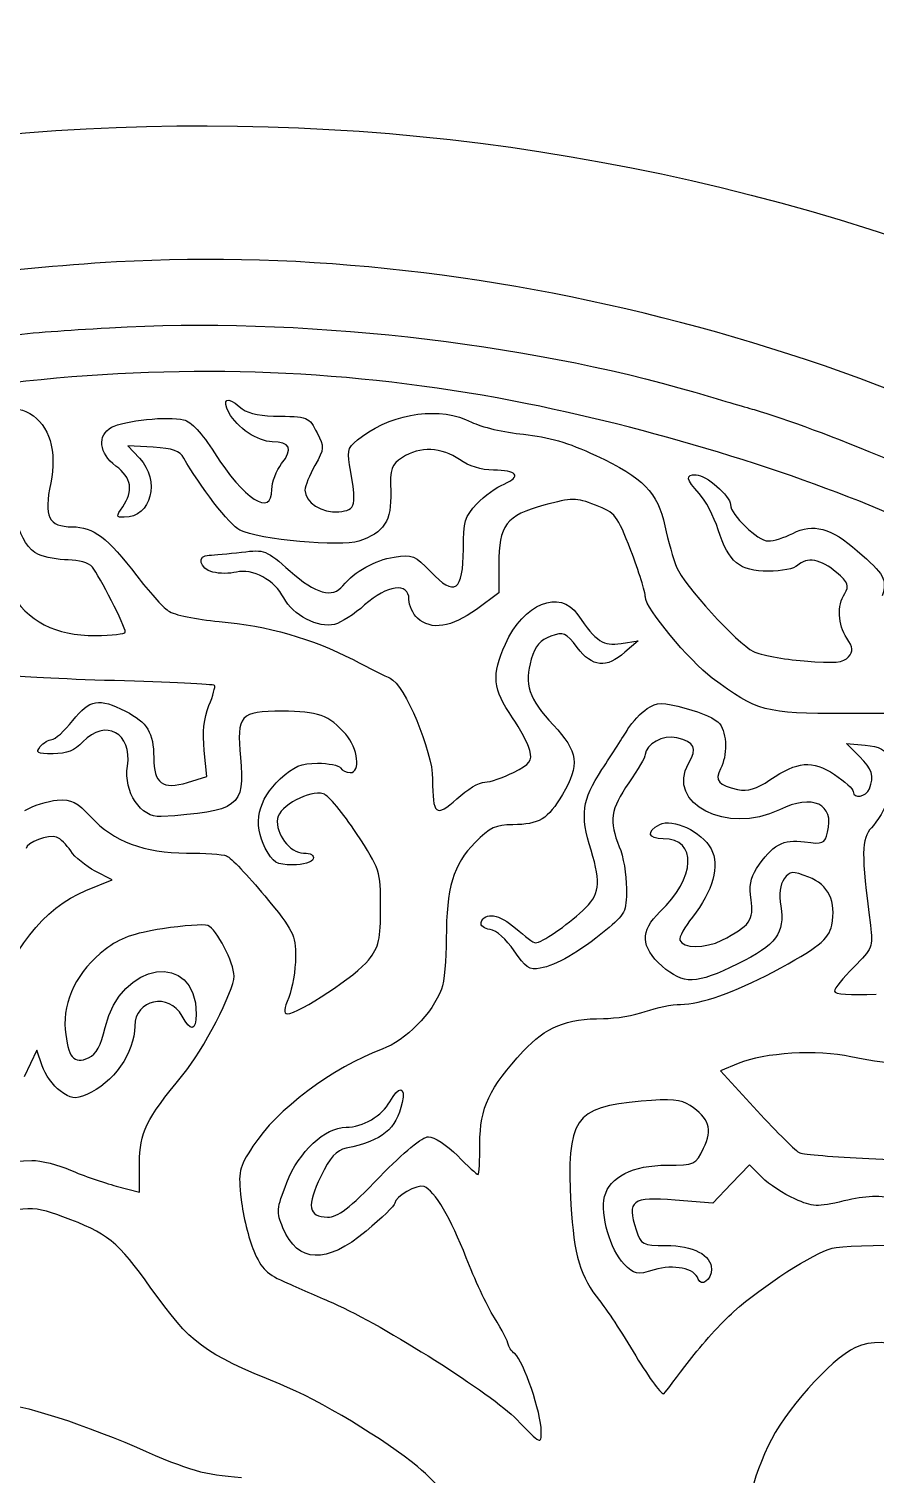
# Model space of a CAD drawing. Extents: x 0 to 136, y -3 to 123.
# Drawn here: x 63.67 to 84.49, y 87.05 to 122.6 of the extents above; entities that cross this region are included whole.
import ezdxf

# ---------------------------------------------------------------- set-up
doc = ezdxf.new("R2010")
doc.units = 0
doc.layers.add('Calque_1', color=7, linetype='CONTINUOUS')

msp = doc.modelspace()

# ---------------------------------------------------------------- linework, layer by layer
at = {"layer": 'Calque_1', "color": 7}
for p, q in [((66.73327, 112.307413), (66.107668, 112.343504)), ((66.107668, 112.343504), (66.390455, 112.04252)), ((75.234227, 109.426805), (75.234227, 108.725932)), ((75.234227, 108.725932), (74.681721, 108.320573)), ((78.242293, 107.483951), (78.6654, 107.549835)), ((78.6654, 107.549835), (78.339038, 107.26441)), ((85.570616, 105.757563), (83.746529, 105.757563)), ((84.107943, 104.703311), (83.792814, 105.018443)), ((83.792814, 105.018443), (84.247671, 104.980893)), ((68.053111, 104.205858), (67.986506, 104.851173)), ((67.576212, 104.062977), (68.053111, 104.205858)), ((65.724495, 101.666888), (65.304492, 101.882364)), ((65.074312, 101.403001), (65.724495, 101.666888)), ((63.869703, 97.477979), (63.558694, 96.820579)), ((63.997888, 97.092297), (63.869703, 97.477979)), ((81.125926, 97.149862), (80.691925, 96.968531)), ((80.691925, 96.968531), (81.58942, 95.987899)), ((66.394717, 93.985437), (66.394717, 94.695384)), ((81.399456, 94.65933), (80.948296, 94.18505)), ((81.711284, 94.347519), (81.399456, 94.65933)), ((65.819294, 94.134693), (66.394717, 93.985437)), ((80.948296, 94.18505), (80.497107, 93.710769)), ((80.497107, 93.710769), (79.570543, 93.788039))]:
    msp.add_line(p, q, dxfattribs=at)
for points in [[(38.361104, 111.429285), (51.888974, 120.294223), (68.87418, 122.599877), (84.364878, 117.674063)], [(93.426892, 109.349753), (85.565367, 114.552429), (75.089391, 117.405134), (65.8246, 116.866112)], [(84.364878, 117.674063), (99.624605, 112.821698), (112.178838, 101.080701), (118.076718, 86.146023)], [(65.8246, 116.866112), (63.003986, 116.702011), (60.246336, 116.340416), (58.309643, 115.880724)], [(60.287061, 114.648489), (62.816732, 115.050119), (63.405306, 115.115996), (65.657326, 115.249572)], [(65.657326, 115.249572), (70.230173, 115.520801), (75.860619, 114.899385), (80.061102, 113.659865)], [(75.931711, 113.379982), (68.069818, 114.968789), (59.942044, 114.161862), (51.853894, 110.989543)], [(68.593962, 113.162693), (68.41794, 113.49159), (68.556934, 113.57141), (68.847595, 113.308351)], [(80.061102, 113.659865), (80.636892, 113.489964), (81.291168, 113.29838), (81.515083, 113.234127)], [(62.892932, 112.975631), (63.358542, 113.283767), (63.413716, 113.294748), (63.697096, 113.13569)], [(63.697096, 113.13569), (64.173261, 112.868409), (64.371296, 112.207366), (64.208144, 111.42955)], [(65.706123, 112.800097), (66.017132, 112.966532), (67.100865, 113.079573), (67.477998, 112.984916)], [(69.659774, 112.445804), (69.305472, 112.445804), (68.793182, 112.790355), (68.593962, 113.162693)], [(68.847595, 113.308351), (69.017464, 113.154608), (69.276093, 113.083657), (69.691608, 113.076805)], [(69.691608, 113.076805), (70.556563, 113.062524), (70.557551, 113.062157), (70.764843, 112.661357)], [(71.879028, 112.582682), (72.690248, 113.170421), (73.805477, 113.313321), (74.563836, 112.926699)], [(85.323022, 110.46111), (82.861198, 111.585681), (79.237634, 112.711894), (75.931711, 113.379982)], [(81.515083, 113.234127), (83.072018, 112.787346), (86.414856, 111.39592), (88.668626, 110.256519)], [(65.812436, 111.845819), (65.39565, 112.153986), (65.34516, 112.606919), (65.706123, 112.800097)], [(67.477998, 112.984916), (67.669768, 112.936783), (67.927691, 112.659821), (68.237402, 112.169443)], [(74.563836, 112.926699), (74.79794, 112.807345), (75.371698, 112.672409), (75.838832, 112.626847)], [(69.89114, 111.90556), (70.178216, 112.270476), (70.103117, 112.445804), (69.659774, 112.445804)], [(70.764843, 112.661357), (70.944054, 112.314757), (70.941147, 112.272232), (70.70964, 111.860373)], [(71.564153, 111.878944), (71.496899, 112.261332), (71.526335, 112.327152), (71.879028, 112.582682)], [(75.838832, 112.626847), (76.457604, 112.566496), (76.940853, 112.425063), (77.618751, 112.105949)], [(66.390455, 112.04252), (66.91615, 111.482918), (66.685631, 110.584715), (66.016257, 110.584715)], [(67.487086, 112.040767), (67.38876, 112.217478), (67.21271, 112.279756), (66.73327, 112.307413)], [(68.859646, 110.266983), (68.625147, 110.381656), (67.860268, 111.370148), (67.487086, 112.040767)], [(68.237402, 112.169443), (68.960286, 111.024846), (69.650968, 110.583871), (69.650968, 111.266936)], [(72.86198, 112.057429), (72.584866, 111.87587), (72.555402, 111.790131), (72.574057, 111.219856)], [(74.271031, 112.003793), (73.838808, 112.311542), (73.282152, 112.332732), (72.86198, 112.057429)], [(75.099918, 111.747894), (74.802625, 111.747894), (74.498587, 111.841758), (74.271031, 112.003793)], [(77.618751, 112.105949), (78.809954, 111.545188), (79.137022, 111.211917), (79.320918, 110.371471)], [(65.980358, 110.84323), (66.254452, 111.234546), (66.200068, 111.559256), (65.812436, 111.845819)], [(69.650968, 111.266936), (69.650968, 111.450234), (69.759031, 111.737615), (69.89114, 111.90556)], [(70.70964, 111.860373), (70.575218, 111.621151), (70.46518, 111.349066), (70.46518, 111.255735)], [(71.297622, 110.721931), (71.720814, 110.762475), (71.743336, 110.860229), (71.564153, 111.878944)], [(75.362723, 111.404009), (75.805078, 111.587216), (75.682311, 111.747894), (75.099918, 111.747894)], [(80.163464, 111.172668), (79.833659, 111.527086), (79.817318, 111.631573), (80.091695, 111.631573)], [(80.091695, 111.631573), (80.331386, 111.631573), (80.933818, 111.105892), (80.933818, 110.896726)], [(63.906476, 109.669378), (63.428674, 109.887076), (63.156471, 110.915135), (63.434601, 111.451306)], [(64.208144, 111.42955), (64.033335, 110.596015), (64.153618, 110.352412), (64.740386, 110.351627)], [(74.69538, 110.916721), (74.878825, 111.10868), (75.179109, 111.327958), (75.362723, 111.404009)], [(70.46518, 111.255735), (70.46518, 110.950619), (70.88363, 110.682271), (71.297622, 110.721931)], [(72.574057, 111.219856), (72.597764, 110.489295), (72.415617, 110.205355), (71.7901, 109.998926)], [(77.610933, 110.884725), (77.119528, 111.072398), (77.049537, 111.072186), (76.342965, 110.880915)], [(80.633533, 110.278521), (80.527079, 110.606864), (80.315525, 111.009231), (80.163464, 111.172668)], [(66.016257, 110.584715), (65.815258, 110.584715), (65.812605, 110.603765), (65.980358, 110.84323)], [(74.361822, 109.805612), (74.361822, 110.485858), (74.397664, 110.605179), (74.69538, 110.916721)], [(76.342965, 110.880915), (75.415132, 110.62976), (75.234227, 110.39249), (75.234227, 109.426805)], [(78.485568, 109.766801), (78.147212, 110.64414), (78.107306, 110.695162), (77.610933, 110.884725)], [(80.933818, 110.896726), (80.933818, 110.64962), (81.606466, 110.003125), (81.863571, 110.003125)], [(64.740386, 110.351627), (65.260127, 110.351063), (65.601813, 110.090973), (66.327181, 109.144444)], [(71.7901, 109.998926), (71.34687, 109.852639), (69.329546, 110.037173), (68.859646, 110.266983)], [(79.320918, 110.371471), (79.40025, 110.008942), (79.529367, 109.554719), (79.607853, 109.362089)], [(81.870034, 109.260477), (81.152512, 109.260477), (80.894815, 109.47266), (80.633533, 110.278521)], [(82.467837, 110.188918), (82.967229, 110.447177), (83.410628, 110.327684), (84.055562, 109.761029)], [(81.863571, 110.003125), (81.998304, 110.003125), (82.270196, 110.086734), (82.467837, 110.188918)], [(64.640423, 109.537972), (64.395398, 109.537972), (64.065113, 109.597101), (63.906476, 109.669378)], [(65.233796, 109.35989), (65.148169, 109.463071), (64.898572, 109.537972), (64.640423, 109.537972)], [(68.196988, 109.23668), (67.867832, 109.319292), (67.798123, 109.653652), (68.109753, 109.655199)], [(68.109753, 109.655199), (68.22171, 109.655763), (68.579314, 109.688179), (68.904462, 109.727247)], [(68.904462, 109.727247), (69.481325, 109.796573), (69.510224, 109.785312), (70.100605, 109.260966)], [(71.400238, 108.903554), (71.693636, 109.257068), (72.183941, 109.530962), (72.659542, 109.607015)], [(72.659542, 109.607015), (73.11121, 109.679239), (73.170138, 109.655332), (73.560706, 109.241176)], [(73.560706, 109.241176), (74.147926, 108.618549), (74.361822, 108.769261), (74.361822, 109.805612)], [(78.840096, 108.62042), (78.840096, 108.745317), (78.680527, 109.261189), (78.485568, 109.766801)], [(83.54237, 109.231352), (83.174154, 109.554962), (82.806729, 109.619472), (82.586426, 109.399164)], [(84.055562, 109.761029), (84.733122, 109.16571), (84.783978, 109.07434), (84.670835, 108.65554)], [(66.044592, 107.764121), (66.044592, 107.894954), (65.403524, 109.155381), (65.233796, 109.35989)], [(66.327181, 109.144444), (66.615612, 108.768062), (66.964156, 108.381296), (67.101712, 108.284956)], [(68.779579, 109.236963), (68.619108, 109.196681), (68.356923, 109.196571), (68.196988, 109.23668)], [(69.945044, 108.600997), (69.719379, 109.037383), (69.172771, 109.335647), (68.779579, 109.236963)], [(70.100605, 109.260966), (70.732388, 108.699843), (71.138477, 108.588165), (71.400238, 108.903554)], [(79.607853, 109.362089), (79.787008, 108.922251), (81.092652, 107.486934), (81.500689, 107.281208)], [(82.586426, 109.399164), (82.510114, 109.322888), (82.187759, 109.260477), (81.870034, 109.260477)], [(83.745908, 108.713178), (83.861986, 108.899049), (83.831168, 108.97749), (83.54237, 109.231352)], [(73.024201, 108.567224), (73.024201, 108.993642), (72.484988, 108.925186), (71.933836, 108.428774)], [(75.39721, 107.468479), (75.839086, 108.463578), (76.735621, 108.826662), (77.176932, 108.189244)], [(63.18029, 108.781902), (63.661931, 108.012132), (64.309123, 107.676883), (65.313608, 107.676883)], [(71.194583, 107.950512), (70.792614, 107.849626), (70.1645, 108.1766), (69.945044, 108.600997)], [(73.236912, 108.101952), (73.119903, 108.207828), (73.024201, 108.4172), (73.024201, 108.567224)], [(80.486975, 106.63105), (79.917592, 107.055399), (78.840096, 108.357022), (78.840096, 108.62042)], [(83.797329, 107.613928), (83.575615, 107.952318), (83.554392, 108.40649), (83.745908, 108.713178)], [(67.101712, 108.284956), (67.243585, 108.185572), (67.786129, 108.071421), (68.355851, 108.021082)], [(71.933836, 108.428774), (71.68596, 108.205576), (71.353333, 107.990359), (71.194583, 107.950512)], [(74.681721, 108.320573), (74.072036, 107.873293), (73.572982, 107.797779), (73.236912, 108.101952)], [(77.176932, 108.189244), (77.642853, 107.516192), (77.796438, 107.414521), (78.242293, 107.483951)], [(65.313608, 107.676883), (65.715888, 107.676883), (66.044818, 107.71614), (66.044592, 107.764121)], [(68.355851, 108.021082), (69.546264, 107.915906), (70.634993, 107.606246), (71.647098, 107.084948)], [(77.166038, 107.379686), (76.884211, 107.749189), (76.833411, 107.770982), (76.513907, 107.659592)], [(75.574474, 105.653691), (75.082363, 106.36893), (75.051065, 106.689072), (75.39721, 107.468479)], [(76.513907, 107.659592), (76.255561, 107.56954), (76.133528, 107.425833), (76.034384, 107.09495)], [(78.339038, 107.26441), (77.880851, 106.863708), (77.533576, 106.89784), (77.166038, 107.379686)], [(83.840086, 107.151315), (83.957857, 107.293245), (83.949757, 107.381377), (83.797329, 107.613928)], [(71.647098, 107.084948), (72.05251, 106.876131), (72.462748, 106.670871), (72.558676, 106.628812)], [(76.034384, 107.09495), (75.850883, 106.482386), (75.972041, 106.119925), (76.576391, 105.473817)], [(81.500689, 107.281208), (81.668696, 107.196496), (82.231052, 107.093166), (82.750398, 107.051583)], [(82.750398, 107.051583), (83.51601, 106.990282), (83.722089, 107.009143), (83.840086, 107.151315)], [(65.780629, 106.567039), (64.451984, 106.606716), (63.300573, 106.664109), (63.221918, 106.694578)], [(68.240309, 106.450969), (68.21632, 106.475127), (67.109303, 106.527364), (65.780629, 106.567039)], [(68.102076, 105.951763), (68.202237, 106.202162), (68.264467, 106.426803), (68.240309, 106.450969)], [(72.558676, 106.628812), (72.915884, 106.472277), (73.605551, 104.835927), (73.605551, 104.145084)], [(83.746529, 105.757563), (81.766712, 105.757563), (81.598395, 105.802668), (80.486975, 106.63105)], [(64.751619, 105.583156), (65.175319, 106.110437), (65.391473, 106.149229), (66.045805, 105.81541)], [(67.986506, 104.851173), (67.940166, 105.30005), (67.975218, 105.635082), (68.102076, 105.951763)], [(78.889005, 105.878656), (79.140324, 106.043336), (79.233768, 106.043861), (79.845823, 105.884047)], [(66.097791, 104.464695), (66.226343, 105.278861), (65.548614, 105.645609), (64.998225, 105.059727)], [(66.045805, 105.81541), (66.590579, 105.537489), (66.742979, 105.288109), (66.742979, 104.674505)], [(69.905448, 105.815791), (68.864415, 105.815791), (68.779636, 105.721642), (68.877002, 104.673822)], [(71.46704, 105.250164), (71.05508, 105.71777), (70.784458, 105.815791), (69.905448, 105.815791)], [(75.994026, 104.852753), (75.952511, 105.018223), (75.763676, 105.378643), (75.574474, 105.653691)], [(78.413178, 105.377898), (78.521721, 105.552938), (78.735815, 105.778278), (78.889005, 105.878656)], [(79.845823, 105.884047), (80.218864, 105.786627), (80.590071, 105.616712), (80.670674, 105.506456)], [(64.23693, 105.117887), (64.314344, 105.117887), (64.545935, 105.327259), (64.751619, 105.583156)], [(71.57705, 104.303659), (71.841775, 104.303659), (71.77201, 104.903971), (71.46704, 105.250164)], [(76.576391, 105.473817), (77.188306, 104.819682), (77.230582, 104.497111), (76.800645, 103.763517)], [(77.7718, 104.377562), (78.016092, 104.752705), (78.304692, 105.202858), (78.413178, 105.377898)], [(79.611324, 105.163703), (79.28516, 105.243614), (78.83987, 105.003686), (78.83987, 104.748018)], [(80.670674, 105.506456), (80.851014, 105.259831), (80.860553, 104.718139), (80.690147, 104.399772)], [(64.265773, 104.768933), (63.870775, 104.768933), (63.826777, 104.793345), (63.95135, 104.943409)], [(63.95135, 104.943409), (64.030993, 105.03937), (64.159488, 105.117887), (64.23693, 105.117887)], [(64.998225, 105.059727), (64.796266, 104.844778), (64.605258, 104.768933), (64.265773, 104.768933)], [(79.905598, 104.53157), (80.126324, 104.916152), (80.06257, 105.053156), (79.611324, 105.163703)], [(84.247671, 104.980893), (84.610552, 104.950944), (84.74362, 104.872661), (84.905813, 104.593752)], [(66.742979, 104.674505), (66.742979, 104.037117), (66.959472, 103.878206), (67.576212, 104.062977)], [(68.877002, 104.673822), (68.989552, 103.462806), (68.8356, 103.348328), (66.92394, 103.221382)], [(69.857527, 104.151183), (70.195347, 104.460628), (70.375038, 104.536297), (70.771814, 104.536297)], [(70.771814, 104.536297), (71.043425, 104.536297), (71.297989, 104.483954), (71.337557, 104.419977)], [(75.598266, 104.311468), (76.01254, 104.522813), (76.060404, 104.5883), (75.994026, 104.852753)], [(78.83987, 104.748018), (78.83987, 104.692417), (78.656651, 104.380598), (78.432764, 104.055086)], [(82.137467, 103.389242), (80.855783, 102.76655), (79.338359, 103.543203), (79.905598, 104.53157)], [(81.906581, 104.12598), (82.59049, 104.590103), (82.947502, 104.61992), (83.493602, 104.258532)], [(84.352488, 103.905991), (84.476666, 104.229604), (84.430212, 104.38105), (84.107943, 104.703311)], [(66.92394, 103.221382), (66.424886, 103.188243), (65.997771, 103.831066), (66.097791, 104.464695)], [(71.337557, 104.419977), (71.377068, 104.356003), (71.484848, 104.303659), (71.57705, 104.303659)], [(74.890029, 104.071034), (75.020359, 104.071034), (75.339044, 104.179227), (75.598266, 104.311468)], [(77.503463, 102.394925), (77.233743, 103.284111), (77.27935, 103.621161), (77.7718, 104.377562)], [(80.690147, 104.399772), (80.537408, 104.114398), (80.646008, 103.983069), (81.111646, 103.889935)], [(83.493602, 104.258532), (83.7489, 104.089576), (83.957829, 103.899734), (83.957829, 103.836669)], [(69.48838, 102.448076), (69.174436, 103.033831), (69.307419, 103.647289), (69.857527, 104.151183)], [(70.916199, 103.78474), (70.587212, 103.889156), (69.832607, 103.481876), (69.789144, 103.176438)], [(73.605551, 104.145084), (73.605551, 103.258807), (73.683811, 103.195321), (74.20056, 103.662216)], [(74.20056, 103.662216), (74.449452, 103.887065), (74.759727, 104.071034), (74.890029, 104.071034)], [(78.432764, 104.055086), (77.983692, 103.402269), (77.939807, 103.105693), (78.2001, 102.482707)], [(81.111646, 103.889935), (81.369682, 103.838328), (81.570624, 103.897979), (81.906581, 104.12598)], [(83.957829, 103.836669), (83.957829, 103.650162), (84.275724, 103.706005), (84.352488, 103.905991)], [(63.570688, 103.370294), (63.77719, 103.495597), (64.136346, 103.610922), (64.368869, 103.62658)], [(64.368869, 103.62658), (64.728477, 103.650794), (64.853078, 103.587924), (65.203795, 103.20523)], [(71.732611, 102.80984), (71.406137, 103.307141), (71.03874, 103.745847), (70.916199, 103.78474)], [(76.800645, 103.763517), (76.447924, 103.16163), (76.220424, 103.024171), (75.57693, 103.024171)], [(83.325341, 102.836936), (83.501109, 103.537245), (82.959976, 103.788843), (82.137467, 103.389242)], [(84.87539, 103.721364), (84.746725, 103.433825), (84.533901, 103.084027), (84.40247, 102.944034)], [(65.203795, 103.20523), (65.742416, 102.617514), (66.519487, 102.326255), (67.548921, 102.326255)], [(69.789144, 103.176438), (69.735212, 102.797713), (70.090642, 102.326255), (70.430043, 102.326255)], [(79.194256, 103.027061), (79.508059, 103.195008), (80.222985, 102.855839), (80.459938, 102.426585)], [(64.350101, 102.720477), (64.168689, 102.790084), (63.60241, 102.576146), (63.60241, 102.438012)], [(72.326238, 100.992837), (72.326238, 101.895025), (72.319182, 101.916189), (71.732611, 102.80984)], [(75.57693, 103.024171), (75.168893, 103.024171), (75.019202, 102.953062), (74.649914, 102.58376)], [(79.281886, 102.675208), (78.899362, 102.675208), (78.856719, 102.846427), (79.194256, 103.027061)], [(82.760275, 102.602344), (83.214568, 102.53885), (83.254672, 102.555515), (83.325341, 102.836936)], [(84.40247, 102.944034), (84.15434, 102.679676), (84.150446, 102.325693), (84.376506, 100.55051)], [(64.701722, 102.376758), (64.601223, 102.53016), (64.442981, 102.684835), (64.350101, 102.720477)], [(70.164895, 102.035459), (69.762418, 102.035459), (69.683847, 102.083394), (69.48838, 102.448076)], [(74.649914, 102.58376), (74.114031, 102.047848), (73.939561, 101.464424), (73.942327, 100.216971)], [(77.298654, 100.911463), (77.724528, 101.311104), (77.758225, 101.555116), (77.503463, 102.394925)], [(78.2001, 102.482707), (78.296084, 102.253038), (78.374598, 101.789937), (78.374598, 101.453593)], [(79.199224, 100.879595), (80.084131, 101.720908), (80.128073, 102.675208), (79.281886, 102.675208)], [(80.459938, 102.426585), (80.678745, 102.030221), (80.500861, 101.382368), (80.00017, 100.752341)], [(81.579034, 101.944084), (81.964352, 102.532144), (82.224674, 102.677209), (82.760275, 102.602344)], [(65.304492, 101.882364), (65.073493, 102.000878), (64.80225, 102.223357), (64.701722, 102.376758)], [(67.548921, 102.326255), (67.990853, 102.326255), (68.435099, 102.29451), (68.536191, 102.25573)], [(68.536191, 102.25573), (68.637283, 102.216942), (69.060277, 101.773847), (69.476245, 101.271079)], [(70.66869, 102.180857), (70.64075, 102.09755), (70.425753, 102.035459), (70.164895, 102.035459)], [(70.430043, 102.326255), (70.608069, 102.326255), (70.698775, 102.270996), (70.66869, 102.180857)], [(81.44114, 101.178003), (81.388958, 101.504294), (81.426183, 101.71068), (81.579034, 101.944084)], [(82.258117, 101.688193), (82.153752, 101.545495), (82.124852, 101.319306), (82.172689, 101.02008)], [(82.85911, 101.735217), (82.450339, 101.8908), (82.403603, 101.887145), (82.258117, 101.688193)], [(83.425868, 100.553995), (83.547986, 101.131015), (83.347213, 101.549435), (82.85911, 101.735217)], [(62.756195, 98.429598), (63.2003, 99.912148), (64.033166, 100.980419), (65.074312, 101.403001)], [(78.374598, 101.453593), (78.374598, 100.872918), (78.348916, 100.821118), (77.86801, 100.426953)], [(69.476245, 101.271079), (70.187275, 100.411623), (70.232516, 100.321704), (70.232516, 99.767572)], [(72.031852, 99.694067), (72.289012, 100.031221), (72.326238, 100.195409), (72.326238, 100.992837)], [(80.72232, 100.181332), (81.408939, 100.529289), (81.520191, 100.683544), (81.44114, 101.178003)], [(82.172689, 101.02008), (82.278917, 100.355745), (82.06536, 100.069572), (81.111844, 99.598419)], [(75.019936, 100.444973), (74.874394, 100.465885), (74.775757, 100.544417), (74.800734, 100.619448)], [(74.800734, 100.619448), (74.890085, 100.887695), (75.247266, 100.826509), (75.648473, 100.474248)], [(76.13954, 100.116565), (76.284828, 100.117129), (76.907156, 100.544078), (77.298654, 100.911463)], [(79.25104, 99.546671), (78.722409, 100.010794), (78.706859, 100.411493), (79.199224, 100.879595)], [(80.00017, 100.752341), (79.806453, 100.508574), (79.666442, 100.252633), (79.689077, 100.18359)], [(66.960488, 100.462778), (66.224734, 100.348323), (65.91858, 100.238217), (65.54774, 99.954716)], [(68.07233, 100.542698), (67.977447, 100.579107), (67.477095, 100.54298), (66.960488, 100.462778)], [(68.720595, 99.297198), (68.720595, 99.628272), (68.287638, 100.460066), (68.07233, 100.542698)], [(75.610486, 99.92068), (75.418264, 100.207443), (75.176005, 100.422533), (75.019936, 100.444973)], [(75.648473, 100.474248), (75.872783, 100.277285), (76.093763, 100.116325), (76.13954, 100.116565)], [(77.86801, 100.426953), (77.207864, 99.886001), (76.648584, 99.561753), (76.254037, 99.491222)], [(81.977222, 99.398024), (83.091971, 99.993349), (83.350938, 100.200009), (83.425868, 100.553995)], [(84.376506, 100.55051), (84.444182, 100.018721), (84.427672, 99.97676), (83.969936, 99.519041)], [(65.54774, 99.954716), (64.871394, 99.437643), (64.501062, 98.695511), (64.565691, 97.986563)], [(65.549461, 98.036381), (65.924168, 99.66585), (67.790052, 99.940317), (67.790052, 98.365969)], [(73.942327, 100.216971), (73.942327, 99.707365), (73.891273, 99.150758), (73.826362, 98.980064)], [(76.254037, 99.491222), (75.983358, 99.44283), (75.888249, 99.506293), (75.610486, 99.92068)], [(79.689077, 100.18359), (79.757459, 99.974855), (80.312421, 99.97369), (80.72232, 100.181332)], [(70.02813, 98.371441), (70.305696, 98.371441), (71.750391, 99.32505), (72.031852, 99.694067)], [(70.232516, 99.767572), (70.232516, 99.443414), (70.156654, 98.996676), (70.063972, 98.774818)], [(81.111844, 99.598419), (80.083031, 99.090075), (79.780658, 99.081667), (79.25104, 99.546671)], [(67.459456, 96.868001), (67.95676, 97.469574), (68.720595, 98.940948), (68.720595, 99.297198)], [(79.706151, 98.604077), (80.198347, 98.604077), (81.044505, 98.899885), (81.977222, 99.398024)], [(83.969936, 99.519041), (83.707498, 99.256617), (83.492811, 98.989324), (83.492811, 98.925048)], [(67.439447, 98.316422), (67.123414, 98.906915), (66.277933, 98.727679), (66.277933, 98.070191)], [(73.826362, 98.980064), (73.597536, 98.378257), (72.943796, 97.718717), (72.362644, 97.50337)], [(83.492811, 98.925048), (83.492811, 98.85191), (83.876351, 98.82653), (84.517955, 98.857202)], [(70.063972, 98.774818), (69.946512, 98.493654), (69.935646, 98.371441), (70.02813, 98.371441)], [(78.83987, 98.429601), (79.111848, 98.525565), (79.501681, 98.604077), (79.706151, 98.604077)], [(67.790052, 98.365969), (67.790052, 97.944845), (67.648997, 97.924903), (67.439447, 98.316422)], [(75.840243, 97.457131), (76.384029, 98.045486), (76.896968, 98.253376), (77.807473, 98.254474)], [(77.807473, 98.254474), (78.103298, 98.254756), (78.567864, 98.333637), (78.83987, 98.429601)], [(86.863928, 98.228797), (86.32065, 97.187036), (85.556618, 96.951217), (83.899917, 97.313915)], [(64.565691, 97.986563), (64.628203, 97.30043), (64.775297, 97.122043), (65.14069, 97.289288)], [(66.277933, 98.070191), (66.277933, 97.418097), (65.740243, 96.653128), (65.0937, 96.385308)], [(65.14069, 97.289288), (65.333759, 97.377672), (65.444559, 97.580124), (65.549461, 98.036381)], [(72.362644, 97.50337), (71.149766, 97.053934), (69.758806, 96.007977), (69.185132, 95.114009)], [(74.768758, 95.181063), (74.768758, 96.055745), (75.000999, 96.549157), (75.840243, 97.457131)], [(83.899917, 97.313915), (83.078029, 97.493843), (81.763071, 97.416076), (81.125926, 97.149862)], [(64.438522, 96.474987), (64.266676, 96.602387), (64.068359, 96.880176), (63.997888, 97.092297)], [(66.394717, 94.695384), (66.394717, 95.458425), (66.542262, 95.758396), (67.459456, 96.868001)], [(65.0937, 96.385308), (64.796718, 96.262304), (64.709286, 96.274273), (64.438522, 96.474987)], [(72.553398, 96.209644), (72.765714, 96.60635), (72.952884, 96.594533), (72.856872, 96.190481)], [(71.476918, 95.579817), (71.882697, 95.579817), (72.36843, 95.863987), (72.553398, 96.209644)], [(72.856872, 96.190481), (72.69592, 95.513269), (72.392842, 95.265207), (71.480079, 95.063664)], [(78.738185, 96.22071), (77.085012, 96.074369), (76.896064, 95.795751), (77.010816, 93.673762)], [(79.94271, 96.115371), (79.711259, 96.267034), (79.485058, 96.286821), (78.738185, 96.22071)], [(80.273446, 95.062154), (80.498377, 95.533857), (80.412412, 95.80761), (79.94271, 96.115371)], [(81.58942, 95.987899), (82.083027, 95.448553), (82.557132, 94.980315), (82.642984, 94.947371)], [(84.341369, 94.810079), (86.252662, 94.71416), (86.468647, 94.795431), (86.965951, 95.797735)], [(70.019043, 94.221276), (70.315066, 94.980307), (70.958391, 95.579817), (71.476918, 95.579817)], [(72.305861, 94.358469), (72.906486, 94.979135), (73.353216, 95.347176), (73.505926, 95.347176)], [(73.505926, 95.347176), (73.639756, 95.347176), (73.958639, 95.137804), (74.21453, 94.881901)], [(69.185132, 95.114009), (68.834302, 94.567286), (68.818046, 94.49401), (68.895403, 93.806903)], [(71.480079, 95.063664), (71.234574, 95.009449), (71.084516, 94.843576), (70.851796, 94.369067)], [(74.724252, 94.41663), (74.748523, 94.41663), (74.768758, 94.760625), (74.768758, 95.181063)], [(79.37104, 94.648704), (80.064489, 94.648986), (80.079842, 94.656126), (80.273446, 95.062154)], [(82.642984, 94.947371), (82.728836, 94.91443), (83.493094, 94.852649), (84.341369, 94.810079)], [(60.01593, 93.288463), (61.13322, 94.137918), (62.716148, 94.765584), (63.741122, 94.765584)], [(63.741122, 94.765584), (63.968791, 94.765584), (64.400083, 94.657216), (64.699521, 94.524766)], [(74.21453, 94.881901), (74.470449, 94.626002), (74.699811, 94.41663), (74.724252, 94.41663)], [(77.836316, 93.874467), (77.957446, 94.357174), (78.534308, 94.648188), (79.37104, 94.648704)], [(64.699521, 94.524766), (64.99893, 94.392319), (65.502838, 94.216785), (65.819294, 94.134693)], [(69.921958, 93.107909), (69.759229, 93.497393), (69.765692, 93.571645), (70.019043, 94.221276)], [(70.851796, 94.369067), (70.499159, 93.650063), (70.546262, 93.369766), (71.019718, 93.369766)], [(71.019718, 93.369766), (71.280463, 93.369766), (71.548405, 93.575749), (72.305861, 94.358469)], [(82.515278, 93.817994), (82.244542, 93.937733), (81.88279, 94.176018), (81.711284, 94.347519)], [(73.395888, 94.122712), (73.230393, 94.186808), (72.675036, 93.868537), (72.675036, 93.709593)], [(74.431926, 92.368044), (74.061989, 93.329309), (73.652118, 94.023491), (73.395888, 94.122712)], [(78.316178, 92.215277), (77.981294, 92.553842), (77.726221, 93.435769), (77.836316, 93.874467)], [(79.570543, 93.788039), (78.51252, 93.876276), (78.377985, 93.774097), (78.613302, 93.061094)], [(85.108731, 93.809655), (84.584616, 93.90712), (84.283175, 93.897897), (83.723161, 93.767251)], [(64.504054, 93.380578), (63.693765, 93.676742), (63.5224, 93.661471), (62.032775, 93.160408)], [(68.895403, 93.806903), (68.940474, 93.406545), (69.079751, 92.837777), (69.204944, 92.542971)], [(72.675036, 93.709593), (72.675036, 93.65531), (72.358242, 93.34727), (71.971061, 93.025063)], [(77.010816, 93.673762), (77.077449, 92.442183), (77.243847, 91.883982), (77.712872, 91.319038)], [(83.723161, 93.767251), (83.062338, 93.613104), (82.969656, 93.616998), (82.515278, 93.817994)], [(66.676318, 91.624992), (65.856999, 92.775688), (65.607684, 92.977184), (64.504054, 93.380578)], [(71.971061, 93.025063), (70.984807, 92.204298), (70.287746, 92.232481), (69.921958, 93.107909)], [(78.613302, 93.061094), (78.737141, 92.685885), (78.763783, 92.671732), (79.346628, 92.671732)], [(69.204944, 92.542971), (69.399537, 92.084763), (69.520158, 91.968998), (70.036004, 91.74545)], [(79.346628, 92.671732), (80.016342, 92.671732), (80.468546, 92.437434), (80.468546, 92.090413)], [(81.018541, 91.046953), (81.730785, 91.67978), (82.98594, 92.490093), (83.434645, 92.606773)], [(83.434645, 92.606773), (83.836135, 92.711169), (86.786062, 92.707184), (88.675851, 92.599689)], [(75.125826, 90.896272), (74.93843, 91.201114), (74.626151, 91.863413), (74.431926, 92.368044)], [(79.055431, 92.071222), (78.629022, 91.943469), (78.574553, 91.954089), (78.316178, 92.215277)], [(80.143313, 91.844428), (80.054188, 92.111882), (79.545256, 92.217978), (79.055431, 92.071222)], [(80.468546, 92.090413), (80.468546, 91.830413), (80.212542, 91.636786), (80.143313, 91.844428)], [(70.036004, 91.74545), (70.367926, 91.601624), (70.874994, 91.379735), (71.162889, 91.252366)], [(69.853435, 89.260675), (67.956704, 90.027713), (67.652242, 90.254284), (66.676318, 91.624992)], [(71.162889, 91.252366), (72.41336, 90.699117), (75.076183, 89.012574), (75.670204, 88.397583)], [(77.712872, 91.319038), (77.8653, 91.135384), (78.266592, 90.523408), (78.604553, 89.959096)], [(79.923773, 89.838935), (80.220614, 90.232127), (80.713261, 90.775735), (81.018541, 91.046953)], [(75.466665, 90.241685), (75.466665, 90.296866), (75.313278, 90.591429), (75.125826, 90.896272)], [(87.125124, 88.767622), (85.826789, 90.065957), (84.789876, 90.530407), (84.012778, 90.161659)], [(75.632951, 90.003323), (75.541482, 90.079244), (75.466665, 90.186508), (75.466665, 90.241685)], [(76.280876, 88.102297), (76.280876, 88.546616), (75.844138, 89.828078), (75.632951, 90.003323)], [(78.604553, 89.959096), (78.942542, 89.394779), (79.256176, 88.976035), (79.301529, 89.02855)], [(84.012778, 90.161659), (83.38187, 89.86228), (82.241043, 88.578445), (81.860918, 87.740116)], [(79.301529, 89.02855), (79.346882, 89.081066), (79.626903, 89.445737), (79.923773, 89.838935)], [(73.229772, 87.233987), (72.458628, 87.882454), (70.800996, 88.877491), (69.853435, 89.260675)], [(62.590982, 88.831576), (63.276556, 88.828274), (64.781986, 88.374023), (66.316569, 87.707369)], [(75.670204, 88.397583), (76.275938, 87.770457), (76.280876, 87.76807), (76.280876, 88.102297)], [(66.316569, 87.707369), (67.668442, 87.120096), (67.955772, 87.037667), (68.90037, 86.966226)], [(81.860918, 87.740116), (81.369851, 86.65711), (81.279371, 86.118554), (81.276661, 84.262582)], [(75.747505, 83.19128), (75.187068, 84.907183), (74.296798, 86.336681), (73.229772, 87.233987)]]:
    msp.add_open_spline(points, degree=3, dxfattribs=at)

doc.saveas('drawing.dxf')
